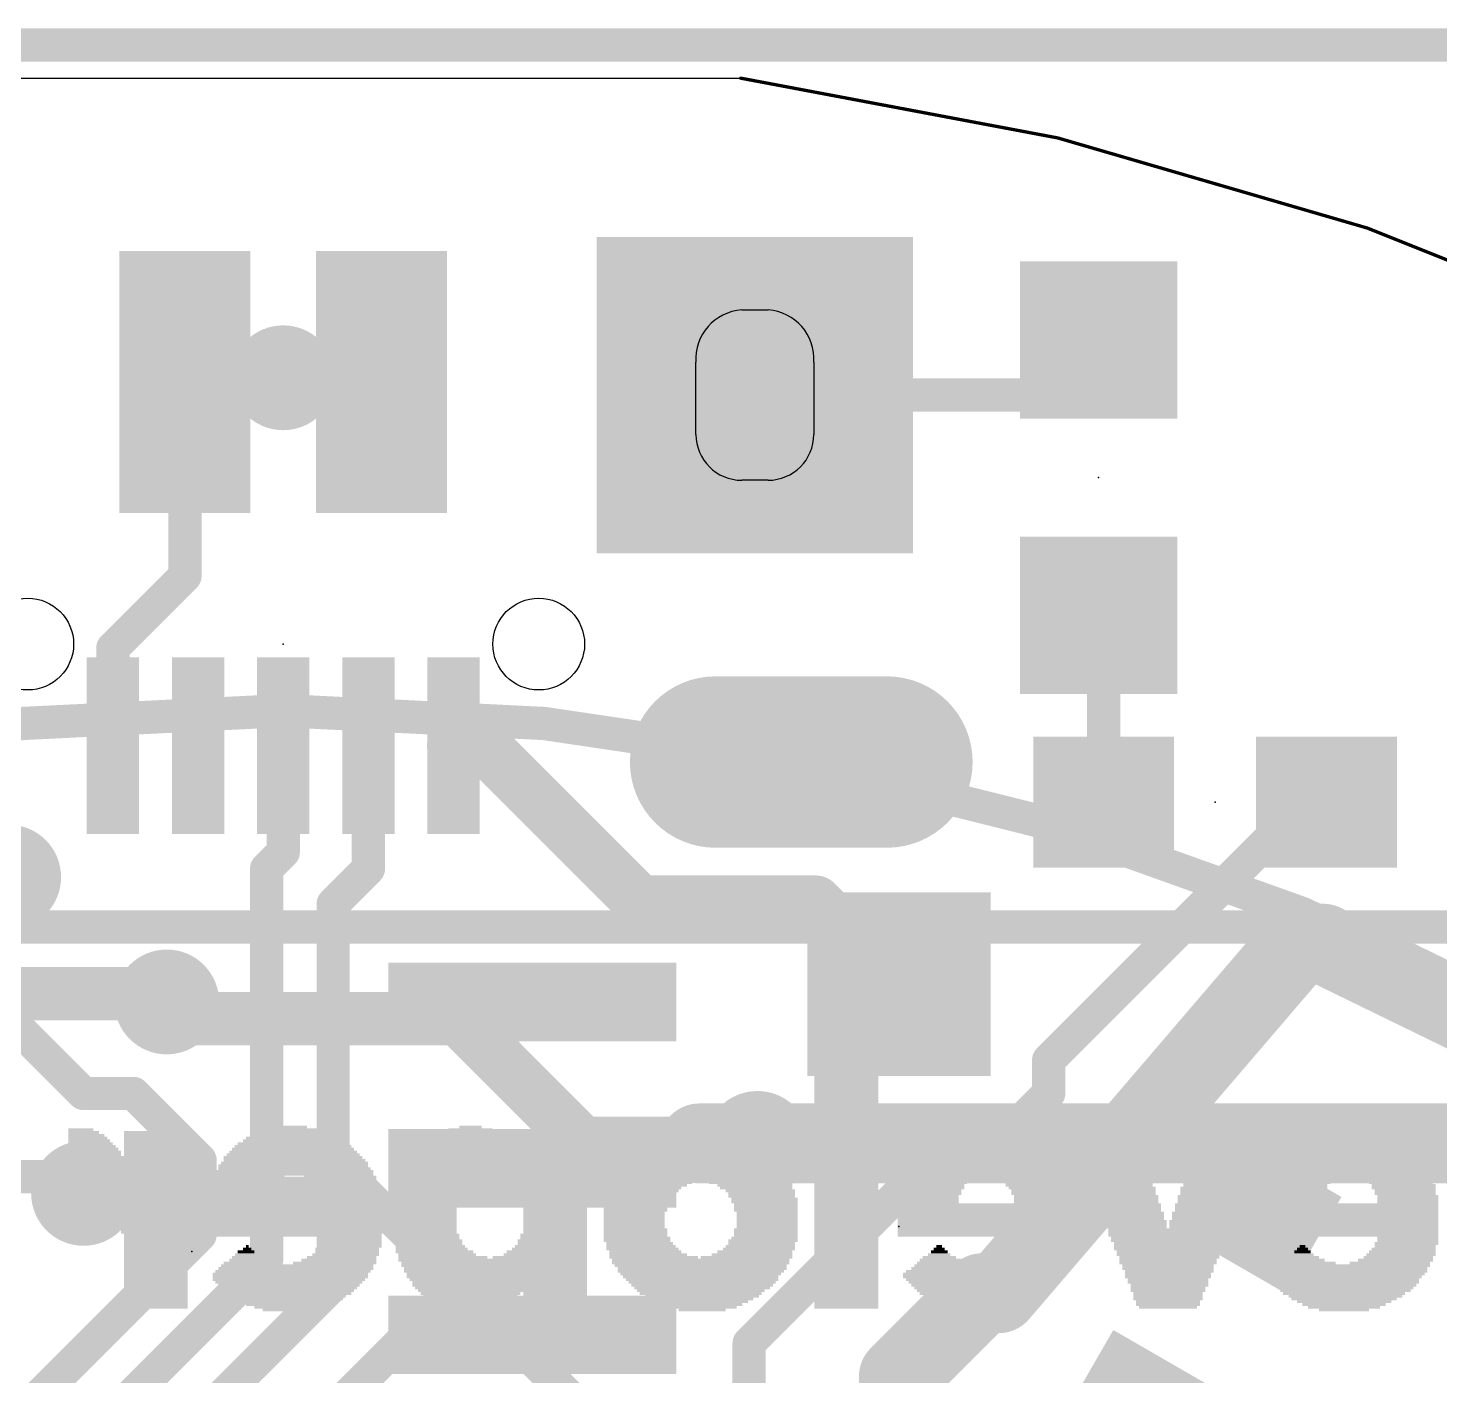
# Model space of a CAD drawing. Extents: x -25.4 to 25.4, y -25.4 to 25.5.
# Drawn here: x -1.95 to 8.83, y 15.25 to 25.53 of the extents above; entities that cross this region are included whole.
import ezdxf

# ---------------------------------------------------------------- set-up
doc = ezdxf.new("R2010")
doc.units = 0
for name, color, linetype in [('1', 12, 'CONTINUOUS'), ('16', 132, 'CONTINUOUS'), ('17', 110, 'CONTINUOUS'), ('18', 110, 'CONTINUOUS'), ('20', 53, 'CONTINUOUS'), ('204', 40, 'CONTINUOUS'), ('23', 53, 'CONTINUOUS')]:
    doc.layers.add(name, color=color, linetype=linetype)

# ---------------------------------------------------------------- blocks, each defined once
blk = doc.blocks.new('ROUNDP')
at = {"const_width": 0.5}
blk.add_lwpolyline([(0, -0.25, 1), (0, 0.25, 1), (0, -0.25)], format="xyb", dxfattribs=at)
blk = doc.blocks.new('RECT')
blk.add_solid([(-0.5, -0.5), (0.5, -0.5), (-0.5, 0.5), (0.5, 0.5)])
blk = doc.blocks.new('OFFSETP100')
at = {"const_width": 1}
blk.add_lwpolyline([(0, 0), (1, 0)], dxfattribs=at)
at = {"const_width": 0.5}
for points in [[(0, 0.25, 1), (0, -0.25)], [(1, -0.25, 1), (1, 0.25)]]:
    blk.add_lwpolyline(points, format="xyb", dxfattribs=at)
blk = doc.blocks.new('SQUAREP')
blk.add_solid([(-0.5, -0.5), (0.5, -0.5), (-0.5, 0.5), (0.5, 0.5)])
blk = doc.blocks.new('ROUNDV')
at = {"const_width": 0.5}
blk.add_lwpolyline([(0, -0.25, 1), (0, 0.25, 1), (0, -0.25)], format="xyb", dxfattribs=at)

msp = doc.modelspace()

# ---------------------------------------------------------------- linework, layer by layer
at = {"layer": '1'}
for points, const_width in [([(6.223, 23.148), (5.803, 22.728)], 0.254), ([(-0.75, 21.348), (-0.75, 22.828)], 0.254), ([(-0.75, 22.828), (0.75, 22.828)], 0.254), ([(0.718, 22.86), (0, 22.86)], 0.254), ([(0.75, 22.828), (0.718, 22.86)], 0.254), ([(5.803, 22.728), (3.6, 22.728)], 0.254), ([(-0.75, 21.348), (-1.3, 20.798)], 0.254), ([(6.223, 21.048), (6.262, 21.009)], 0.254), ([(6.262, 21.009), (6.262, 19.6215)], 0.254), ([(-1.3, 20.798), (-1.3, 20.053)], 0.254), ([(1.3, 20.053), (1.5285, 20.053)], 0.4064), ([(1.5285, 20.053), (2.722, 18.8595)], 0.4064), ([(0, 20.053), (0, 19.2405)], 0.254), ([(0.65, 19.1135), (0.65, 20.053)], 0.254), ([(5.842, 17.653), (7.8105, 19.6215)], 0.254), ([(7.8105, 19.6215), (7.962, 19.6215)], 0.254), ([(0, 19.2405), (-0.127, 19.1135)], 0.254), ([(-0.127, 19.1135), (-0.127, 16.129)], 0.254), ([(0.381, 18.8445), (0.65, 19.1135)], 0.254), ([(0.381, 18.8445), (0.381, 15.9385)], 0.254), ([(2.722, 18.8595), (4.064, 18.8595)], 0.4064), ([(4.064, 18.8595), (4.6905, 18.233)], 0.4064), ([(5.461, 15.875), (7.747, 18.542)], 0.6096), ([(7.9375, 18.542), (7.747, 18.542)], 0.6096), ([(4.6905, 18.233), (4.699, 18.233)], 0.4064), ([(-1.524, 17.399), (-2.2225, 18.0975)], 0.254), ([(5.842, 17.399), (5.842, 17.653)], 0.254), ([(-1.143, 17.399), (-1.524, 17.399)], 0.254), ([(-1.143, 17.399), (-0.635, 16.891)], 0.254), ([(5.842, 17.399), (5.588, 17.145)], 0.254), ([(5.207, 17.145), (3.556, 15.494)], 0.254), ([(5.588, 17.145), (5.207, 17.145)], 0.254), ([(-0.635, 16.3195), (-0.635, 16.891)], 0.254), ([(-3.235, 16.764), (-1.651, 16.764)], 0.254), ([(-1.651, 16.764), (-1.524, 16.637)], 0.254), ([(-2.032, 14.9225), (-0.635, 16.3195)], 0.254), ([(-0.127, 16.129), (-1.75, 14.506)], 0.254), ([(4.699, 15.24), (5.334, 15.875)], 0.6096), ([(5.334, 15.875), (5.461, 15.875)], 0.6096), ([(0.381, 15.9385), (-1.25, 14.3075)], 0.254), ([(0.254, 14.859), (0.9525, 15.5575)], 0.254), ([(0.9525, 15.5575), (1.9015, 15.5575)], 0.254), ([(3.556, 14.0335), (3.556, 15.494)], 0.254), ([(4.699, 14.533), (4.699, 15.24)], 0.6096)]:
    msp.add_lwpolyline(points, dxfattribs=dict(at, const_width=const_width))
for points, const_width in [([(6.2679, 23.1031, 1), (6.1781, 23.1929)], 0.127), ([(-0.6865, 22.828, 1), (-0.8135, 22.828)], 0.127), ([(-0.75, 22.8915, 1), (-0.75, 22.7645)], 0.127), ([(0, 22.9235, 1), (0, 22.7965)], 0.127), ([(0.7629, 22.9049, 1), (0.6731, 22.8151)], 0.127), ([(0.718, 22.7965, 1), (0.718, 22.9235)], 0.127), ([(0.75, 22.7645, 1), (0.75, 22.8915)], 0.127), ([(0.7051, 22.7831, 1), (0.7949, 22.8729)], 0.127), ([(3.6, 22.7915, 1), (3.6, 22.6645)], 0.127), ([(5.803, 22.6645, 1), (5.803, 22.7915)], 0.127), ([(5.7581, 22.7729, 1), (5.8479, 22.6831)], 0.127), ([(-0.7051, 21.3031, 1), (-0.7949, 21.3929)], 0.127), ([(-0.8135, 21.348, 1), (-0.6865, 21.348)], 0.127), ([(6.2679, 21.0929, 1), (6.1781, 21.0031)], 0.127), ([(6.3255, 21.009, 1), (6.1985, 21.009)], 0.127), ([(6.2171, 20.9641, 1), (6.3069, 21.0539)], 0.127), ([(-1.2365, 20.798, 1), (-1.3635, 20.798)], 0.127), ([(-1.3449, 20.8429, 1), (-1.2551, 20.7531)], 0.127), ([(0, 20.32, 0.4142), (-20.32, 0)], 0.254), ([(20.32, 0, 0.4142), (0, 20.32)], 0.254), ([(0, 20.3835, 1), (0, 20.2565)], 0.127), ([(0, 20.2565, 1), (0, 20.3835)], 0.127), ([(1.3, 20.1546, 1), (1.3, 19.9514)], 0.2032), ([(1.6003, 20.1248, 1), (1.4567, 19.9812)], 0.2032), ([(1.5285, 19.9514, 1), (1.5285, 20.1546)], 0.2032), ([(0.0635, 20.053, 1), (-0.0635, 20.053)], 0.127), ([(0.7135, 20.053, 1), (0.5865, 20.053)], 0.127), ([(-1.3635, 20.053, 1), (-1.2365, 20.053)], 0.127), ([(7.8105, 19.685, 1), (7.8105, 19.558)], 0.127), ([(7.8554, 19.5766, 1), (7.7656, 19.6664)], 0.127), ([(7.962, 19.558, 1), (7.962, 19.685)], 0.127), ([(6.1985, 19.6215, 1), (6.3255, 19.6215)], 0.127), ([(-0.0635, 19.2405, 1), (0.0635, 19.2405)], 0.127), ([(0.0449, 19.1956, 1), (-0.0449, 19.2854)], 0.127), ([(-0.0635, 19.1135, 1), (-0.1905, 19.1135)], 0.127), ([(-0.1719, 19.1584, 1), (-0.0821, 19.0686)], 0.127), ([(0.5865, 19.1135, 1), (0.7135, 19.1135)], 0.127), ([(0.6949, 19.0686, 1), (0.6051, 19.1584)], 0.127), ([(0.4445, 18.8445, 1), (0.3175, 18.8445)], 0.127), ([(2.722, 18.9611, 1), (2.722, 18.7579)], 0.2032), ([(2.6502, 18.7877, 1), (2.7938, 18.9313)], 0.2032), ([(4.1358, 18.9313, 1), (3.9922, 18.7877)], 0.2032), ([(4.064, 18.7579, 1), (4.064, 18.9611)], 0.2032), ([(0.3361, 18.8894, 1), (0.4259, 18.7996)], 0.127), ([(7.1205, -18.6055, 0.6745), (7.9375, 18.542)], 0.6096), ([(7.747, 18.6944, 1), (7.747, 18.3896)], 0.3048), ([(7.8627, 18.4428, 1), (7.6313, 18.6412)], 0.3048), ([(7.9977, 18.682, 1), (7.8773, 18.402)], 0.3048), ([(7.9375, 18.3896, 1), (7.9375, 18.6944)], 0.3048), ([(4.6905, 18.3346, 1), (4.6905, 18.1314)], 0.2032), ([(4.699, 18.1314, 1), (4.699, 18.3346)], 0.2032), ([(4.6187, 18.1612, 1), (4.7623, 18.3048)], 0.2032), ([(5.9055, 17.653, 1), (5.7785, 17.653)], 0.127), ([(5.7971, 17.6979, 1), (5.8869, 17.6081)], 0.127), ([(-1.524, 17.4625, 1), (-1.524, 17.3355)], 0.127), ([(-1.5689, 17.3541, 1), (-1.4791, 17.4439)], 0.127), ([(-1.0981, 17.4439, 1), (-1.1879, 17.3541)], 0.127), ([(-1.143, 17.3355, 1), (-1.143, 17.4625)], 0.127), ([(5.7785, 17.399, 1), (5.9055, 17.399)], 0.127), ([(5.8869, 17.3541, 1), (5.7971, 17.4439)], 0.127), ([(5.207, 17.2085, 1), (5.207, 17.0815)], 0.127), ([(5.2519, 17.1001, 1), (5.1621, 17.1899)], 0.127), ([(5.5431, 17.1899, 1), (5.6329, 17.1001)], 0.127), ([(5.588, 17.0815, 1), (5.588, 17.2085)], 0.127), ([(-0.5715, 16.891, 1), (-0.6985, 16.891)], 0.127), ([(-0.6799, 16.8461, 1), (-0.5901, 16.9359)], 0.127), ([(-1.6061, 16.8089, 1), (-1.6959, 16.7191)], 0.127), ([(-1.651, 16.7005, 1), (-1.651, 16.8275)], 0.127), ([(-1.5689, 16.5921, 1), (-1.4791, 16.6819)], 0.127), ([(-0.6985, 16.3195, 1), (-0.5715, 16.3195)], 0.127), ([(-0.5901, 16.2746, 1), (-0.6799, 16.3644)], 0.127), ([(-0.1905, 16.129, 1), (-0.0635, 16.129)], 0.127), ([(-0.0821, 16.0841, 1), (-0.1719, 16.1739)], 0.127), ([(5.334, 16.0274, 1), (5.334, 15.7226)], 0.3048), ([(5.4418, 15.7672, 1), (5.2262, 15.9828)], 0.3048), ([(5.461, 15.7226, 1), (5.461, 16.0274)], 0.3048), ([(0.4259, 15.8936, 1), (0.3361, 15.9834)], 0.127), ([(5.3453, 15.9742, 1), (5.5767, 15.7758)], 0.3048), ([(0.3175, 15.9385, 1), (0.4445, 15.9385)], 0.127), ([(0.9525, 15.621, 1), (0.9525, 15.494)], 0.127), ([(0.9974, 15.5126, 1), (0.9076, 15.6024)], 0.127), ([(1.9015, 15.494, 1), (1.9015, 15.621)], 0.127), ([(3.6195, 15.494, 1), (3.4925, 15.494)], 0.127), ([(3.5111, 15.5389, 1), (3.6009, 15.4491)], 0.127), ([(4.8514, 15.24, 1), (4.5466, 15.24)], 0.3048), ([(4.5912, 15.3478, 1), (4.8068, 15.1322)], 0.3048)]:
    msp.add_lwpolyline(points, format="xyb", dxfattribs=dict(at, const_width=const_width))
at = {"layer": '16'}
for points, const_width in [([(10.16, 25.4), (-10.668, 25.4)], 0.254), ([(-10.795, 18.669), (10.033, 18.669)], 0.254), ([(-3.048, 18.161), (-0.9525, 18.161)], 0.4064), ([(-0.9525, 18.161), (-0.889, 18.0975)], 0.4064), ([(-0.762, 17.9705), (-0.889, 18.0975)], 0.4064), ([(1.3335, 17.9705), (-0.762, 17.9705)], 0.4064), ([(2.286, 17.018), (1.3335, 17.9705)], 0.4064), ([(3.175, 17.018), (9.0805, 17.018)], 0.6096), ([(9.0805, 17.018), (9.4615, 16.637)], 0.6096), ([(3.175, 17.018), (2.286, 17.018)], 0.4064), ([(3.6195, 17.018), (3.175, 17.018)], 0.4064), ([(0.635, 16.637), (-1.524, 16.637)], 0.254), ([(0.635, 16.637), (4.0005, 13.2715)], 0.254)]:
    msp.add_lwpolyline(points, dxfattribs=dict(at, const_width=const_width))
for points, const_width in [([(0, 20.32, 0.4142), (-20.32, 0)], 0.254), ([(20.32, 0, 0.4142), (0, 20.32)], 0.254), ([(0, 20.3835, 1), (0, 20.2565)], 0.127), ([(0, 20.2565, 1), (0, 20.3835)], 0.127), ([(-0.8807, 18.2328, 1), (-1.0243, 18.0892)], 0.2032), ([(-0.9525, 18.0594, 1), (-0.9525, 18.2626)], 0.2032), ([(-0.8172, 18.1693, 1), (-0.9608, 18.0257)], 0.2032), ([(-0.9608, 18.0257, 1), (-0.8172, 18.1693)], 0.2032), ([(-0.762, 18.0721, 1), (-0.762, 17.8689)], 0.2032), ([(-0.8338, 17.8987, 1), (-0.6902, 18.0423)], 0.2032), ([(1.4053, 18.0423, 1), (1.2617, 17.8987)], 0.2032), ([(1.3335, 17.8689, 1), (1.3335, 18.0721)], 0.2032), ([(3.175, 17.1704, 1), (3.175, 16.8656)], 0.3048), ([(9.1883, 17.1258, 1), (8.9727, 16.9102)], 0.3048), ([(2.286, 17.1196, 1), (2.286, 16.9164)], 0.2032), ([(2.2142, 16.9462, 1), (2.3578, 17.0898)], 0.2032), ([(3.175, 17.1196, 1), (3.175, 16.9164)], 0.2032), ([(3.175, 16.9164, 1), (3.175, 17.1196)], 0.2032), ([(3.6195, 16.9164, 1), (3.6195, 17.1196)], 0.2032), ([(-1.524, 16.7005, 1), (-1.524, 16.5735)], 0.127), ([(0.6799, 16.6819, 1), (0.5901, 16.5921)], 0.127), ([(0.635, 16.5735, 1), (0.635, 16.7005)], 0.127)]:
    msp.add_lwpolyline(points, format="xyb", dxfattribs=dict(at, const_width=const_width))
at = {"layer": '20'}
for p, q in [((-3.4925, 25.146), (3.4925, 25.146)), ((3.5, 23.378), (3.7, 23.378)), ((3.15, 22.428), (3.15, 22.978)), ((4.05, 22.978), (4.05, 22.428)), ((3.7, 22.078), (3.5, 22.078))]:
    msp.add_line(p, q, dxfattribs=at)
for points, const_width in [([(-3.4925, 25.146, 14.4823), (3.4925, 25.146)], 0.0254), ([(3.4934, 25.1523, 1), (3.4916, 25.1397)], 0.0127)]:
    msp.add_lwpolyline(points, format="xyb", dxfattribs=dict(at, const_width=const_width))
for centre in [(-1.95, 20.828), (1.95, 20.828)]:
    msp.add_circle(centre, 0.35, dxfattribs=at)
for centre, radius, start, end in [((3.525, 23.003), 0.3758, 93.8141, 183.8141), ((3.675, 23.003), 0.3758, 356.1859, 86.1859), ((3.5, 22.428), 0.35, 180, 270), ((3.7, 22.428), 0.35, 270, 0)]:
    msp.add_arc(centre, radius, start, end, dxfattribs=at)
at = {"layer": '23'}
for p in [(6.223, 22.098), (0, 20.828), (7.112, 19.6215), (4.699, 16.383), (-0.6985, 16.1925)]:
    msp.add_point(p, dxfattribs=at)

# ---------------------------------------------------------------- block references
at = {"layer": '1'}
for p, xscale, rotation in [((-0.75, 22.828), 2, 270), ((0.75, 22.828), 2, 270), ((6.262, 19.6215), 1.075, 180), ((7.962, 19.6215), 1.075, 180), ((7.431, 16.4918), 0.85, 240), ((6.556, 14.9762), 0.85, 240)]:
    msp.add_blockref('RECT', p, dxfattribs=dict(at, xscale=xscale, rotation=rotation))
at = {"layer": '1', "xscale": 1.2, "yscale": 1.2}
for p in [(6.223, 23.148), (6.223, 21.048)]:
    msp.add_blockref('RECT', p, dxfattribs=at)
at = {"layer": '1'}
for p, xscale, yscale, rotation in [((-1.3, 20.053), 0.4, 1.35, 180), ((-0.65, 20.053), 0.4, 1.35, 180), ((0, 20.053), 0.4, 1.35, 180), ((0.65, 20.053), 0.4, 1.35, 180), ((1.3, 20.053), 0.4, 1.35, 180), ((4.699, 18.233), 1.4, 1.4, 180), ((1.9015, 18.0975), 0.6, 2.2, 270), ((1.9015, 16.8275), 0.6, 2.2, 270), ((1.9015, 15.5575), 0.6, 2.2, 270)]:
    msp.add_blockref('RECT', p, dxfattribs=dict(at, xscale=xscale, yscale=yscale, rotation=rotation))
at = {"layer": '17'}
for name, p, xscale, yscale, rotation in [('SQUAREP', (3.6, 22.728), 2.413, 2.413, 270), ('SQUAREP', (3.6, 22.728), 2.413, 2.413, 270), ('ROUNDP', (11.557, 20.1249), 4.216, 4.216, 330), ('ROUNDP', (11.557, 20.1249), 4.216, 4.216, 330)]:
    msp.add_blockref(name, p, dxfattribs=dict(at, xscale=xscale, yscale=yscale, rotation=rotation))
at = {"layer": '17', "xscale": 1.308, "yscale": 1.308}
msp.add_blockref('OFFSETP100', (3.3, 19.928), dxfattribs=at)
msp.add_blockref('OFFSETP100', (3.3, 19.928), dxfattribs=at)
at = {"layer": '18', "xscale": 0.8001, "yscale": 0.8001}
for p in [(0, 22.86), (0, 22.86), (-2.0955, 19.05), (-2.0955, 19.05), (-0.889, 18.0975), (-0.889, 18.0975), (3.6195, 17.018), (3.6195, 17.018), (-1.524, 16.637), (-1.524, 16.637)]:
    msp.add_blockref('ROUNDV', p, dxfattribs=at)
at = {"layer": '204', "yscale": 0.0212, "rotation": 180}
for p, xscale in [((4.2977, 17.5666), 0.4868), ((4.2977, 17.5454), 0.4868), ((4.2977, 17.5243), 0.4868), ((4.2977, 17.5031), 0.4868), ((4.2977, 17.482), 0.4868), ((4.2977, 17.4608), 0.4868), ((4.2977, 17.4396), 0.4868), ((4.2977, 17.4185), 0.4868), ((4.2977, 17.3973), 0.4868), ((4.2977, 17.3761), 0.4868), ((4.2977, 17.355), 0.4868), ((4.2977, 17.3338), 0.4868), ((4.2977, 17.3126), 0.4868), ((4.2977, 17.2915), 0.4868), ((4.2977, 17.2703), 0.4868), ((4.2977, 17.2491), 0.4868), ((4.2977, 17.228), 0.4868), ((-1.5441, 17.1221), 0.1905), ((0.0751, 17.1221), 0.4233), ((0.0857, 17.1433), 0.1905), ((1.4297, 17.1221), 0.3387), ((1.4297, 17.1433), 0.1693), ((3.1865, 17.1221), 0.4233), ((3.1865, 17.1433), 0.2117), ((4.2977, 17.2068), 0.4868), ((4.2977, 17.1856), 0.4868), ((4.2977, 17.1645), 0.4868), ((4.2977, 17.1433), 0.4868), ((4.2977, 17.1221), 0.4868), ((5.3666, 17.1221), 0.4233), ((5.356, 17.1433), 0.1905), ((8.1393, 17.1221), 0.4233), ((8.1393, 17.1433), 0.2117), ((-1.5018, 17.0798), 0.2752), ((-1.4912, 17.0586), 0.2963), ((-1.5229, 17.101), 0.2328), ((-1.4806, 17.0375), 0.3175), ((-1.47, 17.0163), 0.3387), ((-0.9726, 17.101), 0.4868), ((-0.9726, 17.0798), 0.4868), ((-0.9726, 17.0586), 0.4868), ((-0.9726, 17.0375), 0.4868), ((-0.9726, 17.0163), 0.4868), ((0.0751, 17.0163), 0.8466), ((0.0857, 17.0375), 0.7831), ((0.0751, 17.0586), 0.7196), ((0.0751, 17.0798), 0.635), ((0.0751, 17.101), 0.5503), ((1.4297, 17.0163), 0.7196), ((1.4191, 17.0375), 0.6561), ((1.4297, 17.0586), 0.5926), ((1.4297, 17.0798), 0.5503), ((1.4297, 17.101), 0.4656), ((2.0753, 17.101), 0.4868), ((2.0753, 17.0798), 0.4868), ((2.0753, 17.0586), 0.4868), ((2.0753, 17.0375), 0.4868), ((2.0753, 17.0163), 0.4868), ((3.1865, 17.0163), 0.889), ((3.1865, 17.0375), 0.8466), ((3.1865, 17.0586), 0.762), ((3.1865, 17.0798), 0.6773), ((3.1865, 17.101), 0.5503), ((4.2977, 17.101), 0.4868), ((4.2977, 17.0798), 0.4868), ((4.2977, 17.0586), 0.4868), ((4.2977, 17.0375), 0.4868), ((4.2977, 17.0163), 0.4868), ((5.3666, 17.0163), 0.8466), ((5.356, 17.0375), 0.7831), ((5.3666, 17.0586), 0.7196), ((5.3666, 17.0798), 0.635), ((5.3666, 17.101), 0.5503), ((6.2555, 17.101), 0.508), ((6.2555, 17.0798), 0.508), ((6.2767, 17.0586), 0.508), ((6.2767, 17.0375), 0.508), ((6.2767, 17.0163), 0.508), ((7.2186, 17.0163), 0.5291), ((7.2291, 17.0375), 0.508), ((7.2397, 17.0798), 0.5291), ((7.2397, 17.0586), 0.5291), ((7.2503, 17.101), 0.508), ((8.1393, 17.0163), 0.8466), ((8.1287, 17.0375), 0.7831), ((8.1393, 17.0586), 0.7196), ((8.1393, 17.0798), 0.635), ((8.1393, 17.101), 0.5503), ((-1.4383, 16.9528), 0.4022), ((-1.4383, 16.9316), 0.4022), ((-1.4594, 16.9951), 0.3598), ((-1.4488, 16.974), 0.381), ((-1.1843, 16.9105), 0.9101), ((-0.9726, 16.9951), 0.4868), ((-0.9726, 16.974), 0.4868), ((-0.9726, 16.9528), 0.4868), ((-0.9726, 16.9316), 0.4868), ((0.0751, 16.9105), 1.0583), ((0.0751, 16.9316), 1.016), ((0.0751, 16.9528), 0.9736), ((0.0751, 16.974), 0.9313), ((0.0751, 16.9951), 0.889), ((1.6414, 16.9105), 1.3546), ((1.652, 16.9316), 1.3334), ((1.6625, 16.9528), 1.3123), ((1.6731, 16.974), 1.2911), ((1.4297, 16.9951), 0.762), ((2.0753, 16.9951), 0.4868), ((3.1865, 16.9105), 1.143), ((3.1865, 16.9316), 1.1006), ((3.1865, 16.9528), 1.0583), ((3.1865, 16.974), 1.016), ((3.1865, 16.9951), 0.9736), ((4.2977, 16.9951), 0.4868), ((4.2977, 16.974), 0.4868), ((4.2977, 16.9528), 0.4868), ((4.2977, 16.9316), 0.4868), ((4.2977, 16.9105), 0.4868), ((5.3666, 16.9105), 1.0583), ((5.3666, 16.9316), 1.016), ((5.3666, 16.9528), 0.9736), ((5.3666, 16.974), 0.9313), ((5.3666, 16.9951), 0.889), ((6.2978, 16.9951), 0.508), ((6.2978, 16.974), 0.508), ((6.3084, 16.9528), 0.4868), ((6.319, 16.9316), 0.508), ((6.319, 16.9105), 0.508), ((7.1868, 16.9316), 0.508), ((7.1868, 16.9105), 0.508), ((7.1974, 16.9528), 0.5291), ((7.208, 16.9951), 0.508), ((7.208, 16.974), 0.508), ((8.1393, 16.9105), 1.0583), ((8.1393, 16.9316), 1.016), ((8.1393, 16.9528), 0.9736), ((8.1393, 16.974), 0.9313), ((8.1393, 16.9951), 0.889), ((-1.1843, 16.8893), 0.9101), ((-1.1843, 16.8681), 0.9101), ((-1.1843, 16.847), 0.9101), ((-1.1843, 16.8258), 0.9101), ((-1.1843, 16.8046), 0.9101), ((0.0857, 16.8046), 1.2065), ((0.0751, 16.847), 1.143), ((0.0857, 16.8258), 1.1641), ((0.0857, 16.8681), 1.1218), ((0.0857, 16.8893), 1.0795), ((1.6096, 16.8046), 1.4181), ((1.6202, 16.847), 1.3969), ((1.6202, 16.8258), 1.3969), ((1.6308, 16.8681), 1.3758), ((1.6414, 16.8893), 1.3546), ((3.1865, 16.8046), 1.3123), ((3.1865, 16.8258), 1.2699), ((3.1865, 16.8681), 1.2276), ((3.1865, 16.847), 1.2276), ((3.1865, 16.8893), 1.1853), ((4.2977, 16.8893), 0.4868), ((4.2977, 16.8681), 0.4868), ((4.2977, 16.847), 0.4868), ((4.2977, 16.8258), 0.4868), ((4.2977, 16.8046), 0.4868), ((5.3666, 16.8258), 1.1853), ((5.3666, 16.8046), 1.1853), ((5.356, 16.8681), 1.1218), ((5.3666, 16.847), 1.143), ((5.3666, 16.8893), 1.1006), ((6.3296, 16.8893), 0.4868), ((6.3402, 16.8681), 0.508), ((6.3402, 16.847), 0.508), ((6.3613, 16.8046), 0.508), ((6.3508, 16.8258), 0.4868), ((7.1445, 16.8258), 0.508), ((7.1445, 16.8046), 0.508), ((7.1656, 16.8893), 0.508), ((7.1656, 16.8681), 0.508), ((7.1656, 16.847), 0.508), ((8.1393, 16.8258), 1.1853), ((8.1393, 16.8046), 1.1853), ((8.1393, 16.847), 1.143), ((8.1393, 16.8893), 1.1006), ((8.1393, 16.8681), 1.1006), ((-1.1843, 16.7835), 0.9101), ((-1.1843, 16.7623), 0.9101), ((-1.1843, 16.7411), 0.9101), ((-1.1843, 16.72), 0.9101), ((-1.1843, 16.6988), 0.9101), ((-0.3059, 16.72), 0.508), ((-0.3165, 16.6988), 0.4868), ((-0.2636, 16.7623), 0.5503), ((-0.2847, 16.7411), 0.508), ((0.0857, 16.7835), 1.2065), ((0.4349, 16.7623), 0.5503), ((0.4561, 16.7411), 0.508), ((0.4667, 16.72), 0.4868), ((0.4878, 16.6988), 0.4868), ((1.1546, 16.6988), 0.5926), ((1.599, 16.7623), 1.4393), ((1.599, 16.7411), 1.4393), ((1.1863, 16.72), 0.6138), ((1.6096, 16.7835), 1.4181), ((1.9906, 16.72), 0.6561), ((2.0118, 16.6988), 0.6138), ((2.8055, 16.72), 0.635), ((2.7843, 16.6988), 0.5926), ((3.1865, 16.7623), 1.3546), ((3.1865, 16.7411), 1.3546), ((3.1865, 16.7835), 1.3123), ((3.5675, 16.72), 0.635), ((3.5992, 16.6988), 0.5715), ((4.2977, 16.7835), 0.4868), ((4.2977, 16.7623), 0.4868), ((4.2977, 16.7411), 0.4868), ((4.2977, 16.72), 0.4868), ((4.2977, 16.6988), 0.4868), ((4.9856, 16.7411), 0.508), ((4.975, 16.72), 0.4868), ((4.9644, 16.6988), 0.4656), ((5.0173, 16.7623), 0.5292), ((5.3666, 16.7835), 1.2276), ((5.7158, 16.7623), 0.5291), ((5.737, 16.7411), 0.5291), ((5.7581, 16.72), 0.4868), ((5.7581, 16.6988), 0.4868), ((6.3719, 16.7835), 0.4868), ((6.3719, 16.7623), 0.4868), ((6.3825, 16.7411), 0.508), ((6.3931, 16.72), 0.4868), ((6.3931, 16.6988), 0.4868), ((7.1233, 16.7411), 0.508), ((7.1127, 16.72), 0.4868), ((7.1127, 16.6988), 0.4868), ((7.1339, 16.7835), 0.4868), ((7.1339, 16.7623), 0.4868), ((7.7371, 16.6988), 0.4657), ((7.7477, 16.72), 0.4868), ((8.1393, 16.7835), 1.2276), ((7.79, 16.7623), 0.5291), ((7.7795, 16.7411), 0.508), ((8.4885, 16.7623), 0.5292), ((8.5203, 16.7411), 0.508), ((8.5308, 16.72), 0.4868), ((8.552, 16.6988), 0.4868), ((-1.1843, 16.6776), 0.9101), ((-1.1843, 16.6565), 0.9101), ((-1.1843, 16.6353), 0.9101), ((-1.1102, 16.6142), 0.762), ((-1.0784, 16.593), 0.6985), ((-0.3482, 16.6353), 0.4657), ((-0.3482, 16.6142), 0.4657), ((-0.3588, 16.593), 0.4445), ((-0.3271, 16.6776), 0.4656), ((-0.3376, 16.6565), 0.4445), ((0.4984, 16.6776), 0.4656), ((0.4984, 16.6565), 0.4656), ((0.5196, 16.6353), 0.4656), ((0.5196, 16.6142), 0.4656), ((0.5196, 16.593), 0.4656), ((1.1016, 16.6142), 0.5291), ((1.0911, 16.593), 0.508), ((1.144, 16.6776), 0.5715), ((1.1334, 16.6565), 0.5503), ((1.1228, 16.6353), 0.5291), ((2.0224, 16.6776), 0.5926), ((2.0329, 16.6565), 0.5715), ((2.0435, 16.6353), 0.5503), ((2.0541, 16.6142), 0.5291), ((2.0647, 16.593), 0.508), ((2.6997, 16.593), 0.508), ((2.7526, 16.6776), 0.5715), ((2.742, 16.6565), 0.5503), ((2.7314, 16.6353), 0.5292), ((2.7208, 16.6142), 0.508), ((3.6098, 16.6776), 0.5503), ((3.6415, 16.6565), 0.5291), ((3.6521, 16.6353), 0.508), ((3.6521, 16.6142), 0.508), ((3.6733, 16.593), 0.508), ((4.2977, 16.6776), 0.4868), ((4.2977, 16.6565), 0.4868), ((4.2977, 16.6353), 0.4868), ((4.2977, 16.6142), 0.4868), ((4.2977, 16.593), 0.4868), ((4.9538, 16.6776), 0.4868), ((4.9432, 16.6565), 0.4656), ((4.9432, 16.6353), 0.4656), ((4.9327, 16.6142), 0.4445), ((4.9327, 16.593), 0.4445), ((5.7793, 16.6776), 0.4868), ((5.7899, 16.6565), 0.4656), ((5.7899, 16.6353), 0.4656), ((5.811, 16.6142), 0.4656), ((5.811, 16.593), 0.4656), ((6.4143, 16.6776), 0.4868), ((6.4143, 16.6565), 0.4868), ((6.4143, 16.6353), 0.4868), ((6.4354, 16.6142), 0.4868), ((6.4354, 16.593), 0.4868), ((7.0704, 16.6142), 0.4868), ((7.0704, 16.593), 0.4868), ((7.1021, 16.6776), 0.508), ((7.0916, 16.6565), 0.4868), ((7.0916, 16.6353), 0.4868), ((7.716, 16.6565), 0.4657), ((7.716, 16.6353), 0.4657), ((7.7054, 16.6142), 0.4445), ((7.7054, 16.593), 0.4445), ((7.7371, 16.6776), 0.4657), ((8.552, 16.6776), 0.4868), ((8.5626, 16.6565), 0.4656), ((8.5626, 16.6353), 0.4656), ((8.5838, 16.6142), 0.4656), ((8.5838, 16.593), 0.4656), ((-1.0573, 16.5718), 0.6561), ((-1.0361, 16.5507), 0.6138), ((-1.0255, 16.5295), 0.5926), ((-1.0149, 16.5083), 0.5715), ((-1.0044, 16.4872), 0.5503), ((0.0857, 16.5295), 1.3758), ((0.0857, 16.5083), 1.3758), ((0.0857, 16.4872), 1.3758), ((-0.3588, 16.5718), 0.4445), ((0.0857, 16.5507), 1.3334), ((0.5302, 16.5718), 0.4445), ((1.0911, 16.5718), 0.508), ((1.0805, 16.5507), 0.4868), ((1.0805, 16.5295), 0.4868), ((1.0805, 16.5083), 0.4868), ((1.0805, 16.4872), 0.4868), ((2.0647, 16.5718), 0.508), ((2.0647, 16.5507), 0.508), ((2.0753, 16.5295), 0.4868), ((2.0753, 16.5083), 0.4868), ((2.0753, 16.4872), 0.4868), ((2.6997, 16.5718), 0.508), ((2.6891, 16.5507), 0.4868), ((2.6891, 16.5295), 0.4868), ((2.6891, 16.5083), 0.4868), ((2.6785, 16.4872), 0.4657), ((3.6733, 16.5718), 0.508), ((3.6839, 16.5507), 0.4868), ((3.6839, 16.5295), 0.4868), ((3.6839, 16.5083), 0.4868), ((3.6945, 16.4872), 0.4657), ((4.2977, 16.5718), 0.4868), ((4.2977, 16.5507), 0.4868), ((4.2977, 16.5295), 0.4868), ((4.2977, 16.5083), 0.4868), ((4.2977, 16.4872), 0.4868), ((4.9221, 16.5718), 0.4656), ((5.3666, 16.5507), 1.3546), ((5.3666, 16.5295), 1.3546), ((5.3666, 16.5083), 1.3546), ((5.3666, 16.4872), 1.3546), ((5.811, 16.5718), 0.4656), ((6.446, 16.5718), 0.4656), ((6.4566, 16.5507), 0.4868), ((6.4566, 16.5295), 0.4868), ((6.4672, 16.5083), 0.4656), ((6.4778, 16.4872), 0.4868), ((7.0281, 16.4872), 0.4868), ((7.0492, 16.5507), 0.4868), ((7.0492, 16.5295), 0.4868), ((7.0387, 16.5083), 0.4657), ((7.0704, 16.5718), 0.4868), ((7.6948, 16.5718), 0.4657), ((8.1393, 16.5507), 1.3546), ((8.1393, 16.5295), 1.3546), ((8.1393, 16.5083), 1.3546), ((8.1393, 16.4872), 1.3546), ((8.5838, 16.5718), 0.4656), ((-1.0044, 16.466), 0.5503), ((-0.9938, 16.4448), 0.5291), ((-0.9938, 16.4237), 0.5291), ((-0.9832, 16.4025), 0.508), ((-0.9832, 16.3813), 0.508), ((0.0857, 16.466), 1.3758), ((0.0857, 16.4448), 1.3758), ((0.0857, 16.4237), 1.3758), ((0.0857, 16.4025), 1.3758), ((0.0857, 16.3813), 1.3758), ((1.0805, 16.466), 0.4868), ((1.0805, 16.4448), 0.4868), ((1.0805, 16.4237), 0.4868), ((1.0805, 16.4025), 0.4868), ((1.0805, 16.3813), 0.4868), ((2.0753, 16.466), 0.4868), ((2.0753, 16.4448), 0.4868), ((2.0753, 16.4237), 0.4868), ((2.0753, 16.4025), 0.4868), ((2.0753, 16.3813), 0.4868), ((2.6785, 16.466), 0.4657), ((2.6785, 16.4448), 0.4657), ((2.6785, 16.4237), 0.4657), ((2.6785, 16.4025), 0.4657), ((2.6785, 16.3813), 0.4657), ((3.6945, 16.466), 0.4657), ((3.6945, 16.4448), 0.4657), ((3.6945, 16.4237), 0.4657), ((3.6945, 16.4025), 0.4657), ((3.6945, 16.3813), 0.4657), ((4.2977, 16.466), 0.4868), ((4.2977, 16.4448), 0.4868), ((4.2977, 16.4237), 0.4868), ((4.2977, 16.4025), 0.4868), ((4.2977, 16.3813), 0.4868), ((5.3666, 16.466), 1.3546), ((5.3666, 16.4448), 1.3546), ((5.3666, 16.4237), 1.3546), ((5.3666, 16.4025), 1.3546), ((5.3666, 16.3813), 1.3546), ((6.4883, 16.466), 0.4657), ((6.4883, 16.4448), 0.4657), ((6.4989, 16.4237), 0.4868), ((6.5095, 16.4025), 0.4657), ((6.5095, 16.3813), 0.4657), ((6.9963, 16.4025), 0.4657), ((6.9963, 16.3813), 0.4657), ((7.0069, 16.4237), 0.4868), ((7.0281, 16.466), 0.4868), ((7.0175, 16.4448), 0.4657), ((8.1393, 16.466), 1.3546), ((8.1393, 16.4448), 1.3546), ((8.1393, 16.4237), 1.3546), ((8.1393, 16.4025), 1.3546), ((8.1393, 16.3813), 1.3546), ((-0.9832, 16.3602), 0.508), ((-0.9832, 16.339), 0.508), ((-0.9726, 16.3178), 0.4868), ((-0.9726, 16.2967), 0.4868), ((-0.9726, 16.2755), 0.4868), ((0.0857, 16.3602), 1.3758), ((0.0857, 16.339), 1.3758), ((0.0751, 16.3178), 1.3546), ((0.5196, 16.2967), 0.4656), ((0.5196, 16.2755), 0.4656), ((1.1016, 16.2755), 0.5291), ((1.0805, 16.3602), 0.4868), ((1.0805, 16.339), 0.4868), ((1.0911, 16.3178), 0.508), ((1.0911, 16.2967), 0.508), ((2.0541, 16.2755), 0.5291), ((2.0647, 16.3178), 0.508), ((2.0647, 16.2967), 0.508), ((2.0753, 16.3602), 0.4868), ((2.0753, 16.339), 0.4868), ((2.6891, 16.3602), 0.4868), ((2.6891, 16.339), 0.4868), ((2.6891, 16.3178), 0.4868), ((2.6997, 16.2967), 0.508), ((2.6997, 16.2755), 0.508), ((3.6627, 16.2755), 0.5291), ((3.6733, 16.2967), 0.508), ((3.6839, 16.3602), 0.4868), ((3.6839, 16.339), 0.4868), ((3.6839, 16.3178), 0.4868), ((4.2977, 16.3602), 0.4868), ((4.2977, 16.339), 0.4868), ((4.2977, 16.3178), 0.4868), ((4.2977, 16.2967), 0.4868), ((4.2977, 16.2755), 0.4868), ((5.3666, 16.3602), 1.3546), ((5.3666, 16.339), 1.3546), ((5.3666, 16.3178), 1.3546), ((5.8005, 16.2755), 0.4868), ((5.811, 16.2967), 0.4656), ((6.7635, 16.3602), 0.9313), ((6.7529, 16.339), 0.9101), ((6.7529, 16.3178), 0.9101), ((6.7529, 16.2967), 0.8678), ((6.7529, 16.2755), 0.8678), ((8.1393, 16.3602), 1.3546), ((8.1393, 16.339), 1.3546), ((8.1393, 16.3178), 1.3546), ((8.5838, 16.2967), 0.4656), ((8.5838, 16.2755), 0.4656), ((-0.9726, 16.2543), 0.4868), ((-0.9726, 16.2332), 0.4868), ((-0.9726, 16.212), 0.4868), ((-0.9726, 16.1908), 0.4868), ((-0.9726, 16.1697), 0.4868), ((-0.2741, 16.1697), 0.1905), ((-0.2847, 16.1908), 0.127), ((-0.2741, 16.212), 0.0635), ((-0.2741, 16.2332), 0.0212), ((0.4772, 16.1697), 0.508), ((0.4878, 16.212), 0.4868), ((0.4878, 16.1908), 0.4868), ((0.509, 16.2543), 0.4868), ((0.509, 16.2332), 0.4868), ((1.1122, 16.2543), 0.508), ((1.1228, 16.2332), 0.5291), ((1.1334, 16.212), 0.5503), ((1.1546, 16.1908), 0.5926), ((1.1757, 16.1697), 0.5926), ((2.0012, 16.1697), 0.635), ((2.0118, 16.1908), 0.6138), ((2.0329, 16.212), 0.5715), ((2.0435, 16.2332), 0.5503), ((2.0541, 16.2543), 0.5291), ((2.7208, 16.2543), 0.508), ((2.7314, 16.2332), 0.5292), ((2.742, 16.212), 0.5503), ((2.7632, 16.1908), 0.5503), ((2.7843, 16.1697), 0.5926), ((3.578, 16.1697), 0.6138), ((3.5992, 16.1908), 0.5715), ((3.631, 16.212), 0.5503), ((3.6415, 16.2332), 0.5291), ((3.6521, 16.2543), 0.508), ((4.2977, 16.2543), 0.4868), ((4.2977, 16.2332), 0.4868), ((4.2977, 16.212), 0.4868), ((4.2977, 16.1908), 0.4868), ((4.2977, 16.1697), 0.4868), ((5.0067, 16.1697), 0.1693), ((5.0067, 16.1908), 0.127), ((5.0067, 16.212), 0.0847), ((5.0067, 16.2332), 0.0423), ((5.7475, 16.1697), 0.508), ((5.7687, 16.1908), 0.508), ((5.7793, 16.212), 0.4868), ((5.8005, 16.2543), 0.4868), ((5.7899, 16.2332), 0.4656), ((6.7635, 16.2543), 0.8466), ((6.7529, 16.2332), 0.8255), ((6.7529, 16.212), 0.8255), ((6.7529, 16.1908), 0.7831), ((6.7529, 16.1697), 0.7831), ((7.7795, 16.1697), 0.1693), ((7.7795, 16.1908), 0.127), ((7.7795, 16.212), 0.0847), ((7.7795, 16.2332), 0.0423), ((8.5308, 16.1697), 0.5291), ((8.5414, 16.1908), 0.508), ((8.552, 16.212), 0.4868), ((8.5732, 16.2543), 0.4868), ((8.5626, 16.2332), 0.4656), ((-0.9726, 16.1485), 0.4868), ((-0.9726, 16.1273), 0.4868), ((-0.9726, 16.1062), 0.4868), ((-0.9726, 16.085), 0.4868), ((-0.9726, 16.0638), 0.4868), ((-0.9726, 16.0427), 0.4868), ((0.0751, 16.0427), 1.1853), ((0.0963, 16.0638), 1.1853), ((0.1068, 16.085), 1.1641), ((-0.2424, 16.1062), 0.4233), ((-0.2636, 16.1273), 0.2963), ((-0.2741, 16.1485), 0.2328), ((0.3926, 16.1062), 0.635), ((0.4243, 16.1273), 0.5715), ((0.4455, 16.1485), 0.5291), ((1.599, 16.1273), 1.4393), ((1.2181, 16.1485), 0.6773), ((1.6096, 16.1062), 1.4181), ((1.6096, 16.085), 1.4181), ((1.6202, 16.0638), 1.3969), ((1.6202, 16.0427), 1.3969), ((1.9589, 16.1485), 0.7196), ((2.8267, 16.1485), 0.6773), ((3.1865, 16.1273), 1.3546), ((3.1865, 16.1062), 1.3546), ((3.1865, 16.085), 1.3123), ((3.1971, 16.0638), 1.2911), ((3.1865, 16.0427), 1.2699), ((3.5357, 16.1485), 0.6985), ((4.2977, 16.1485), 0.4868), ((4.2977, 16.1273), 0.4868), ((4.2977, 16.1062), 0.4868), ((4.2977, 16.085), 0.4868), ((4.2977, 16.0638), 0.4868), ((4.2977, 16.0427), 0.4868), ((5.356, 16.0427), 1.2065), ((5.3771, 16.0638), 1.1641), ((5.3983, 16.085), 1.1641), ((5.0385, 16.1062), 0.4022), ((5.0173, 16.1273), 0.3175), ((5.0067, 16.1485), 0.254), ((5.6735, 16.1062), 0.6138), ((5.7158, 16.1273), 0.5715), ((5.737, 16.1485), 0.5291), ((6.7635, 16.1485), 0.762), ((6.7529, 16.1273), 0.7408), ((6.7529, 16.1062), 0.7408), ((6.7529, 16.085), 0.6985), ((6.7529, 16.0638), 0.6985), ((6.7635, 16.0427), 0.6773), ((8.1393, 16.0427), 1.1853), ((8.1499, 16.0638), 1.1641), ((8.171, 16.085), 1.1641), ((7.8218, 16.1062), 0.4233), ((7.79, 16.1273), 0.3175), ((7.79, 16.1485), 0.2328), ((8.4462, 16.1062), 0.6138), ((8.4885, 16.1273), 0.5715), ((8.5097, 16.1485), 0.5291), ((-0.9726, 16.0215), 0.4868), ((-0.9726, 16.0003), 0.4868), ((-0.9726, 15.9792), 0.4868), ((-0.9726, 15.958), 0.4868), ((-0.9726, 15.9368), 0.4868), ((0.0539, 16.0215), 1.1853), ((0.0539, 16.0003), 1.1853), ((0.0433, 15.9792), 1.1641), ((0.0433, 15.958), 1.1218), ((0.0433, 15.9368), 1.0795), ((1.6308, 16.0215), 1.3758), ((1.6308, 16.0003), 1.3758), ((1.6414, 15.9792), 1.3546), ((1.652, 15.958), 1.3334), ((1.652, 15.9368), 1.3334), ((3.1865, 16.0215), 1.2276), ((3.1865, 16.0003), 1.1853), ((3.1971, 15.9792), 1.1641), ((3.1971, 15.958), 1.1218), ((3.1971, 15.9368), 1.0795), ((4.2977, 16.0215), 0.4868), ((4.2977, 16.0003), 0.4868), ((4.2977, 15.9792), 0.4868), ((4.2977, 15.958), 0.4868), ((4.2977, 15.9368), 0.4868), ((5.3348, 16.0215), 1.2065), ((5.3242, 16.0003), 1.1853), ((5.3242, 15.9792), 1.143), ((5.3348, 15.958), 1.1218), ((5.3348, 15.9368), 1.0795), ((6.7529, 16.0215), 0.6561), ((6.7529, 16.0003), 0.6561), ((6.7529, 15.9792), 0.6138), ((6.7529, 15.958), 0.6138), ((6.7635, 15.9368), 0.5926), ((8.1075, 16.0215), 1.2065), ((8.0969, 16.0003), 1.1853), ((8.0969, 15.9792), 1.143), ((8.1075, 15.958), 1.1218), ((8.1075, 15.9368), 1.0795), ((-0.9726, 15.9157), 0.4868), ((-0.9726, 15.8945), 0.4868), ((-0.9726, 15.8733), 0.4868), ((-0.9726, 15.8522), 0.4868), ((-0.9726, 15.831), 0.4868), ((0.0433, 15.9157), 1.0371), ((0.0433, 15.8945), 0.9948), ((0.0539, 15.8733), 0.9313), ((0.0433, 15.8522), 0.8678), ((0.0539, 15.831), 0.8043), ((1.6625, 15.9157), 1.3123), ((1.6731, 15.8945), 1.2911), ((1.4297, 15.8733), 0.762), ((1.4297, 15.8522), 0.7196), ((1.4297, 15.831), 0.635), ((2.0753, 15.8733), 0.4868), ((2.0753, 15.8522), 0.4868), ((2.0753, 15.831), 0.4868), ((3.1971, 15.9157), 1.0371), ((3.1865, 15.8945), 0.9736), ((3.1865, 15.8733), 0.9313), ((3.1971, 15.8522), 0.8678), ((3.1865, 15.831), 0.8043), ((4.2977, 15.9157), 0.4868), ((4.2977, 15.8945), 0.4868), ((4.2977, 15.8733), 0.4868), ((4.2977, 15.8522), 0.4868), ((4.2977, 15.831), 0.4868), ((5.3348, 15.9157), 1.0371), ((5.3242, 15.8945), 0.9736), ((5.3242, 15.8733), 0.9313), ((5.3348, 15.8522), 0.8678), ((5.3242, 15.831), 0.8043), ((6.7529, 15.9157), 0.5715), ((6.7529, 15.8945), 0.5715), ((6.7529, 15.8733), 0.5292), ((6.7529, 15.8522), 0.5292), ((6.7529, 15.831), 0.5292), ((8.1075, 15.9157), 1.0371), ((8.1075, 15.8945), 0.9948), ((8.0969, 15.8733), 0.9313), ((8.1075, 15.8522), 0.8678), ((8.0969, 15.831), 0.8043), ((-0.9726, 15.8099), 0.4868), ((-0.9726, 15.7887), 0.4868), ((-0.9726, 15.7675), 0.4868), ((0.0433, 15.8099), 0.7408), ((0.0433, 15.7887), 0.6561), ((0.0433, 15.7675), 0.5291), ((0.0328, 15.7464), 0.381), ((1.4297, 15.8099), 0.5926), ((1.4297, 15.7887), 0.508), ((1.4297, 15.7675), 0.4233), ((1.4403, 15.7464), 0.2752), ((2.0753, 15.8099), 0.4868), ((2.0753, 15.7887), 0.4868), ((2.0753, 15.7675), 0.4868), ((2.0753, 15.7464), 0.4868), ((2.0753, 15.7252), 0.4868), ((3.1865, 15.8099), 0.7196), ((3.1865, 15.7887), 0.635), ((3.1971, 15.7675), 0.5291), ((3.1971, 15.7464), 0.3598), ((4.2977, 15.8099), 0.4868), ((4.2977, 15.7887), 0.4868), ((4.2977, 15.7675), 0.4868), ((5.3242, 15.8099), 0.7196), ((5.3242, 15.7887), 0.635), ((5.3242, 15.7675), 0.5503), ((5.3242, 15.7464), 0.381), ((6.7529, 15.8099), 0.4868), ((6.7529, 15.7887), 0.4868), ((6.7529, 15.7675), 0.4445), ((8.0969, 15.8099), 0.7196), ((8.0969, 15.7887), 0.635), ((8.0969, 15.7675), 0.5503), ((8.0969, 15.7464), 0.381), ((2.0753, 15.704), 0.4868), ((2.0753, 15.6829), 0.4868), ((2.0753, 15.6617), 0.4868), ((2.0753, 15.6405), 0.4868), ((2.0753, 15.6194), 0.4868), ((2.0753, 15.5982), 0.4868), ((2.0753, 15.577), 0.4868), ((2.0753, 15.5559), 0.4868), ((2.0753, 15.5347), 0.4868), ((2.0753, 15.5135), 0.4868), ((2.0753, 15.4924), 0.4868), ((2.0753, 15.4712), 0.4868), ((2.0753, 15.45), 0.4868), ((2.0753, 15.4289), 0.4868), ((2.0753, 15.4077), 0.4868), ((2.0753, 15.3865), 0.4868)]:
    msp.add_blockref('RECT', p, dxfattribs=dict(at, xscale=xscale))

doc.saveas('drawing.dxf')
